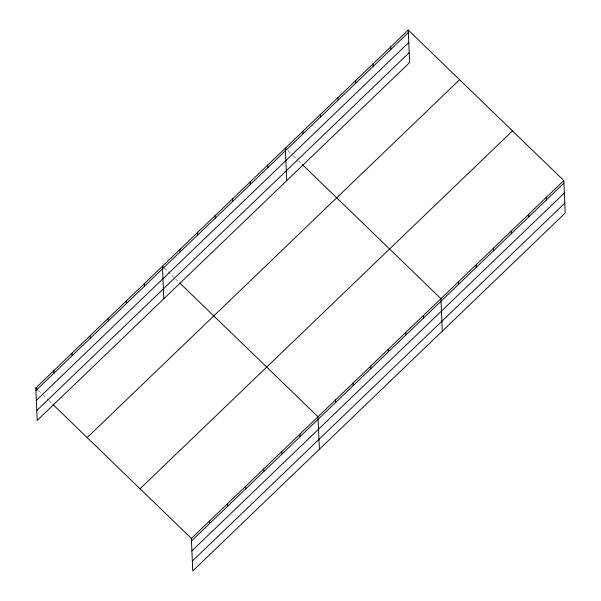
<?xml version="1.0" encoding="UTF-8"?>
<svg xmlns="http://www.w3.org/2000/svg" width="601" height="601" viewBox="0 0 601 601"><rect width="100%" height="100%" fill="white"/><g stroke="black" fill="none" stroke-linecap="round" stroke-linejoin="round"><path stroke-width="0.45" stroke-dasharray="3 2.25" d="M287.984 150.701L292.589 155.156M293.25 155.794L297.856 160.249M298.517 160.888L301.807 164.073M164.426 268.159L174.951 278.346M175.612 278.984L178.903 282.17M38.456 390.477L42.401 394.294M43.062 394.932L48.328 400.026M48.981 400.664L51.618 403.211"/><path stroke-width="0.9" d="M408.252 30.05L409.619 62.557L37.187 420.437L35.82 387.93L408.252 30.05L563.813 180.563L565.18 213.07L192.748 570.95L191.381 538.443L52.933 404.488M35.925 390.477L408.357 32.597M36.345 400.364L408.778 42.483M36.766 410.551L409.198 52.67M87.16 437.596L459.592 79.723M140.048 488.771L512.48 130.898M191.381 538.443L563.813 180.563M191.494 540.99L563.926 183.117M191.907 550.877L564.339 192.996M192.335 561.064L564.767 203.183M286.669 149.424L285.347 148.146L286.715 180.661M302.461 164.704L440.916 298.667L442.276 331.174M163.765 267.52L162.45 266.251L163.81 298.757M179.564 282.808L318.012 416.763L319.371 449.27M35.82 387.93L37.795 389.839M546.256 197.436L546.369 199.983M528.7 214.309L528.805 216.856M511.143 231.182L511.248 233.729M493.586 248.048L493.691 250.602M476.03 264.921L476.135 267.468M458.473 281.794L458.578 284.341M423.359 315.533L423.465 318.087M405.795 332.406L405.908 334.96M390.695 46.923L390.8 49.47M388.238 349.279L388.351 351.825M373.138 63.796L373.244 66.343M370.682 366.152L370.787 368.698M355.582 80.662L355.687 83.216M353.125 383.025L353.23 385.572M338.025 97.535L338.13 100.082M335.568 399.89L335.674 402.445M320.468 114.408L320.573 116.955M302.912 131.281L303.017 133.828M299.922 434.147L300.027 436.694M281.831 451.531L281.937 454.078M267.791 165.02L267.903 167.574M263.741 468.915L263.847 471.462M250.234 181.893L250.339 184.439M245.651 486.292L245.756 488.846M232.677 198.766L232.782 201.312M227.561 503.676L227.674 506.23M215.12 215.639L215.226 218.186M197.564 232.504L197.669 235.059M209.471 521.059L209.584 523.606M180.007 249.377L180.112 251.924M144.36 283.634L144.465 286.181M126.27 301.018L126.375 303.565M108.18 318.395L108.285 320.949M90.09 335.779L90.195 338.333M72 353.163L72.105 355.709M53.91 370.547L54.015 373.093"/></g></svg>
